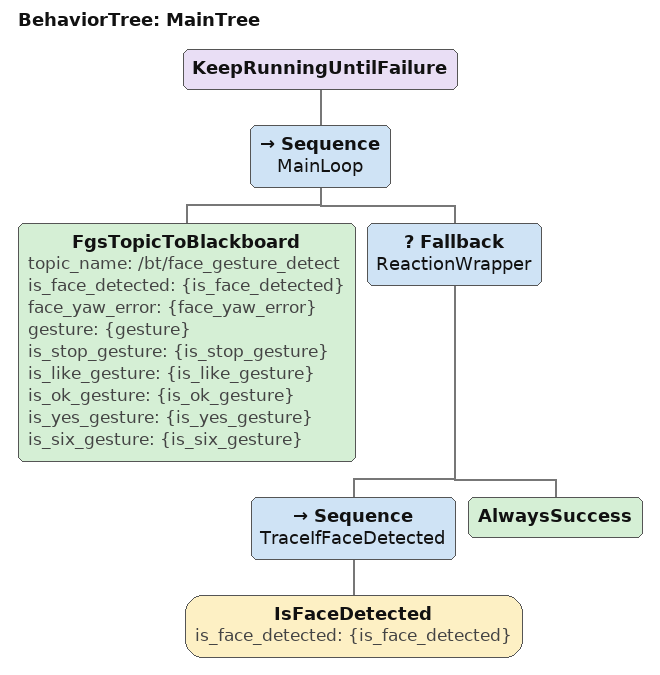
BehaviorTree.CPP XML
<?xml version="1.0" encoding="UTF-8"?>
<root BTCPP_format="4">
  <BehaviorTree ID="MainTree">

    <KeepRunningUntilFailure>
      <!-- Note: KeepRunningUntilFailure allows exactly one child.
                 The single child of KeepRunningUntilFailure is this Sequence -->
      <Sequence name="MainLoop">

        <!-- 1. Update the Blackboard. The output ports must be primed with blackboard keys -->
        <FgsTopicToBlackboard
          topic_name="/bt/face_gesture_detect"
          is_face_detected="{is_face_detected}"
          face_yaw_error="{face_yaw_error}"
          gesture="{gesture}"
          is_stop_gesture="{is_stop_gesture}"
          is_like_gesture="{is_like_gesture}"
          is_ok_gesture="{is_ok_gesture}"
          is_yes_gesture="{is_yes_gesture}"
          is_six_gesture="{is_six_gesture}"
        />

        <!-- 2. React to the data -->
        <!-- We use a Fallback so that even if No Face is detected,
             the Sequence doesn't "fail" and stop the loop -->
        <Fallback name="ReactionWrapper">
          <Sequence name="TraceIfFaceDetected">

            <IsFaceDetected is_face_detected="{is_face_detected}"/>
            <!-- cannot put an action node here, because its RUNNING state would block the loop and stop the pump -->

          </Sequence>

          <!-- If no face, this succeeds so the outer Sequence continues and the pump keeps working -->
          <AlwaysSuccess/>
        </Fallback>

      </Sequence>
    </KeepRunningUntilFailure>

  </BehaviorTree>
</root>
